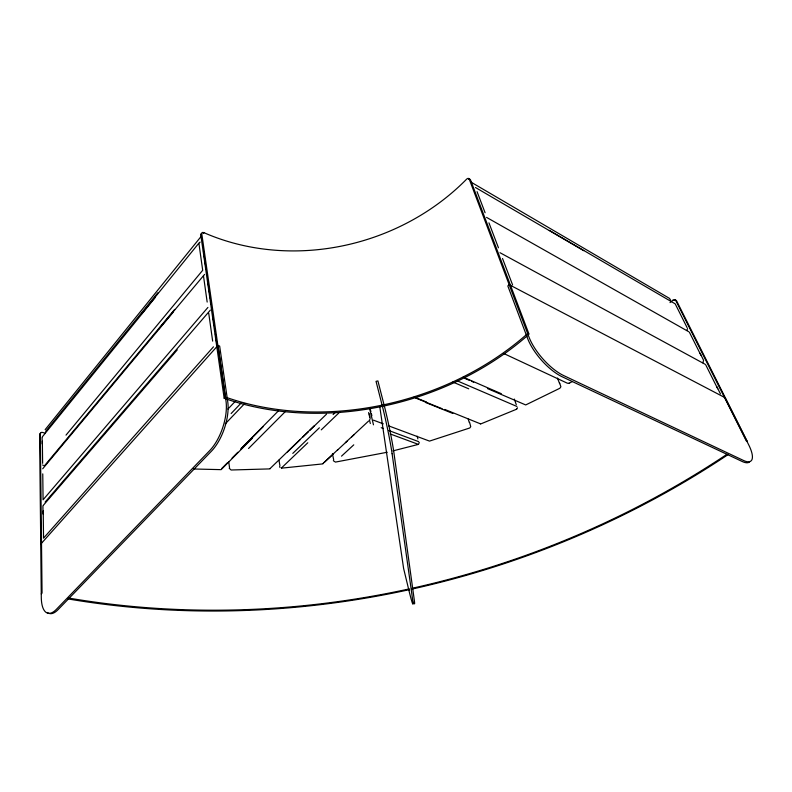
<?xml version="1.0" encoding="UTF-8"?>
<svg xmlns="http://www.w3.org/2000/svg" width="792" height="792" viewBox="0 0 792 792"><rect width="100%" height="100%" fill="white"/><g stroke="black" fill="none" stroke-linecap="round" stroke-linejoin="round"><path stroke-width="1.19" d="M517.493 407.771L516.334 409.325L480.427 424.057M45.154 429.65L200.653 237.006M418.661 444.104L419.245 442.382M527.224 335.828A253.094 189.654 -15.9 0 1 224.166 398.257L200.772 234.788L201.425 233.977M203.395 233.521L204.049 232.719A216.929 188.823 -17.7 0 0 466.488 179.299A3.089 1.703 -59.4 0 1 469.23 179.121M45.679 431.343L157.776 292.822M141.372 314.157L199.059 242.916M42.303 436.877L155.123 297.634M66.013 435.125L202.693 270.29L198.94 243.56M44.639 465.557L174.656 309.405M158.469 329.363L204.574 274.418M42.689 468.795L173.002 312.414M207.92 307.435L43.075 499.802L42.758 473.873M45.134 502.088L210.345 310.127M43.144 505.543L177.25 349.876M213.464 346.827L43.54 538.144L43.213 510.88M40.738 544.114L217.156 346.332M41.263 593.921L42.055 593.069L40.313 433.768A2.673 1.812 33.9 0 1 42.728 432.491A668.775 637.025 -26.3 0 0 45.035 433.155M224.166 398.257L225.294 397.04A250.668 187.773 -15.9 0 0 527.66 333.551L529.036 334.224L470.498 179.873A3.089 1.703 -59.4 0 0 468.587 179.428M227.947 409.068L235.61 400.97M231.145 413.533L241.233 402.94M225.255 423.878L244.778 403.455M686.852 330.393L687.545 328.571M240.649 448.995L278.556 410.702M221.74 468.508L227.66 462.518M232.086 458.053L237.828 452.262M241.57 448.48L263.122 426.72M252.183 438.372L221.146 469.646L193.337 468.983M248.559 448.49L285.209 411.701M270.122 468.517L314.275 425.759M287.496 451.945L299.93 439.906M302.584 437.342L304.356 435.63M304.9 435.095L308.444 431.66M309.662 430.492L326.472 414.206M292.793 453.38L319.374 427.799M333.115 414.572L335.778 412.008M307.781 442.777L281.447 467.993M321.245 429.868L339.718 412.137M322.958 463.508L337.818 449.688M345.381 442.649L368.627 421.007M324.146 462.518L333.175 454.113M337.392 450.183L347.114 441.144M351.628 436.937L354.182 434.56M341.52 456.152L353.776 444.837M199.445 242.55L200.198 242.134M702.831 362.776L703.603 360.32L700.069 353.202M516.334 409.325L516.859 408.999M503.989 353.628L567.428 383.249L569.319 383.189M569.25 383.229L572.269 381.556M417.899 444.51L392.921 450.895M387.219 452.252L335.452 462.092L333.323 460.706M322.918 463.884L281.645 468.141M270.003 468.894L231.096 470.002L229.205 468.25M390.179 433.937L417.8 444.163M381.209 427.7L383.477 428.551M388.852 430.551L418.622 441.629M373.418 420.146L383.328 423.868M388.803 425.928L429.502 441.104L469.795 427.967L470.735 426.64L469.577 422.314M414.147 397.059L426.413 402.009M444.847 409.454L480.239 423.75M415.85 398.109L442.035 408.672M425.383 402.395L452.836 413.464M452.846 382.021L468.725 388.813M456.529 380.546L516.909 406.464M463.162 377.15L501.326 393.703M464.706 378.319L469.191 380.259M471.428 381.229L473.666 382.199M487.446 388.555L525.71 404.94L559.875 388.258L560.885 386.763L559.647 383.051M500 252.707L705.127 364.27M486.555 217.394L688.901 331.828M549.321 230.363L674.853 303.653M475.477 187.506L583.714 250.678M470.775 181.992L669.497 298.396L670.557 300.118M672.893 300.237A2.604 1.861 -54.7 0 1 675.724 300.396L676.328 300.752M43.451 465.686L42.679 464.934M280.091 467.567L279.606 466.656M675.724 300.396L746.341 440.976L747.282 441.431L676.625 300.93A2.604 1.861 -54.6 0 0 674.19 300.495M675.348 304.158L687.07 327.561M689.486 332.392L700.88 355.163M705.751 364.874L717.71 388.773M716.839 386.704L720.423 393.872M557.449 378.051L559.617 383.635M477.051 191.634L485.09 212.751M488.941 222.849L498.445 247.797M502.524 258.499L512.602 284.942M469.23 179.131L529.007 337.105A35.947 13.929 48.8 0 0 563.686 375.576L743.5 460.469A31.195 9.999 51.5 0 0 748.628 444.688L724.997 397.663L509.167 284.665L507.811 285.922L527.581 338.362A35.907 13.969 48.8 0 0 562.221 376.794L742.104 461.449A31.175 10.029 51.6 0 0 749.578 461.924M514.305 399.059L516.275 404.663M468.191 419.047L469.28 422.522M417.117 436.164L417.869 438.897M370.052 408.276L370.913 411.751M371.418 413.83L371.874 415.681M369.815 409.385L373.478 424.829M368.587 412.582L369.725 417.226M369.428 419.81L370.329 423.532M408.88 590.228L403.633 568.577L379.823 407.029M332.422 453.806L333.68 459.746M278.952 460.142L279.932 465.765M369.359 413.978L370.181 419.097M225.294 397.04L201.752 233.571A3.119 1.534 38.5 0 1 204.059 232.749M203.455 250.767L203.96 254.301M204.217 256.083L205.504 265.053M205.811 267.231L206.148 269.587M208.207 283.882L208.732 287.575M209.068 289.892L209.484 292.832M209.751 294.693L210.266 298.297M210.613 300.703L211.127 304.306M213.097 318.038L213.454 320.473M213.8 322.918L214.206 325.779M214.672 329.007L215.028 331.442M215.375 333.877L215.899 337.541M216.246 339.976L216.632 342.649M392.099 453.717L412.79 600.772A28.304 1.168 77.7 0 1 408.88 590.228M203.475 275.834L207.167 302.059M208.742 313.315L212.652 341.124M228.7 461.667L229.531 467.597M42.352 441.223L42.629 463.33M42.085 437.55L42.164 443.896M42.916 506.197L43.006 514.048M392.099 453.727A34.264 1.742 78 0 0 382.229 405.633L376.032 381.328L377.913 380.932L384.15 405.227A34.264 1.802 78 0 1 394 453.311L414.345 600.435A28.304 1.208 77.7 0 1 413.721 602.247M47.411 612.483A32.007 12.662 -74.9 0 0 58.044 609.672L211.296 451.331A36.373 17.196 -71.2 0 0 227.72 401.584L219.651 346.055L217.978 345.411L225.987 400.97A36.412 17.167 -71.2 0 1 209.543 450.777L56.381 609.345A32.036 12.642 -74.9 0 1 41.303 597.514L39.6 434.659A2.673 1.812 34 0 1 40.659 433.313M727.947 454.697A803.613 685.001 -18.2 0 1 411.929 589.09M409.523 589.624A803.613 685.001 -18.2 0 1 67.884 598.901M727.066 454.202A800.019 681.179 -18.2 0 1 411.81 588.347M409.415 588.872A800.019 681.179 -18.2 0 1 68.607 598.049M672.893 300.237A668.775 637.025 -26.3 0 1 670.002 302.593M200.762 234.788A3.119 1.544 38.6 0 1 201.693 233.65"/></g></svg>
